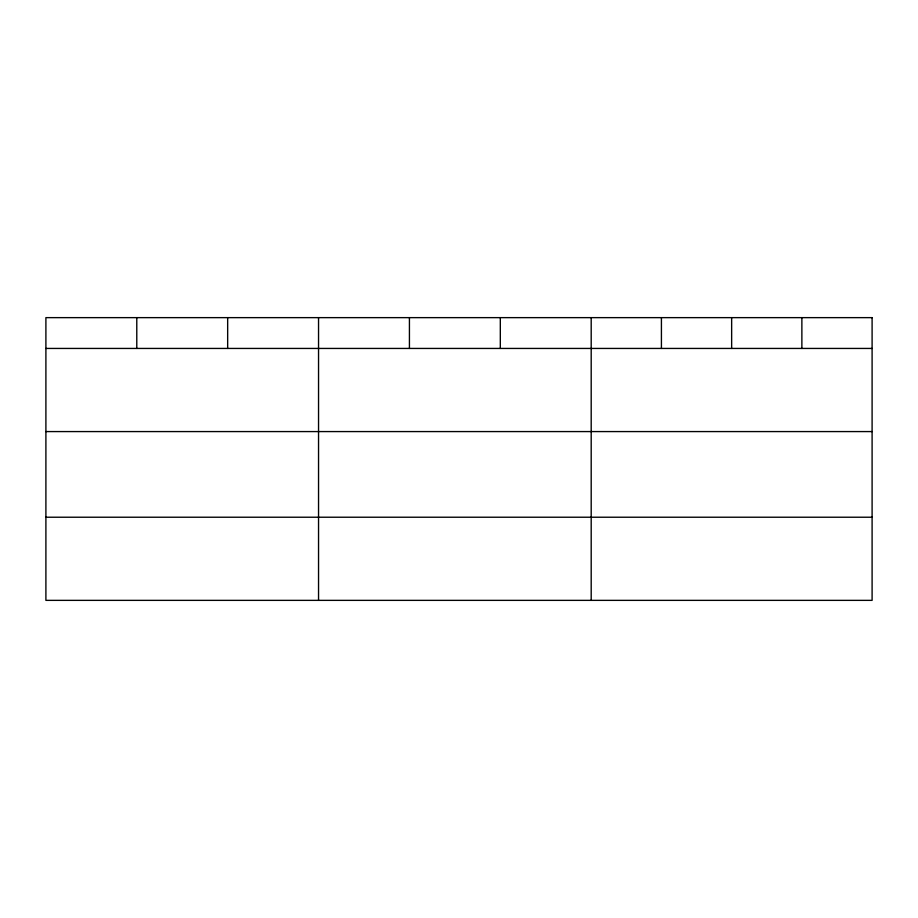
<?xml version="1.0" encoding="UTF-8"?>
<svg xmlns="http://www.w3.org/2000/svg" width="918" height="918" viewBox="0 0 918 918"><rect width="100%" height="100%" fill="white"/><g stroke="black" fill="none" stroke-linecap="round" stroke-linejoin="round"><path stroke-width="1.38" d="M45.9 348.438L872.1 348.438M45.9 431.575L872.1 431.575M45.9 517.224L872.1 517.224M801.873 317.639L801.873 348.438M731.646 317.639L731.646 348.438M661.419 317.639L661.419 348.438M591.192 317.639L591.192 600.361M500.31 317.639L500.31 348.438M409.428 317.639L409.428 348.438M318.546 317.639L318.546 600.361M227.664 317.639L227.664 348.438M136.782 317.639L136.782 348.438M872.1 317.639L45.9 317.639L45.9 600.361L872.1 600.361L872.1 317.639"/></g></svg>
